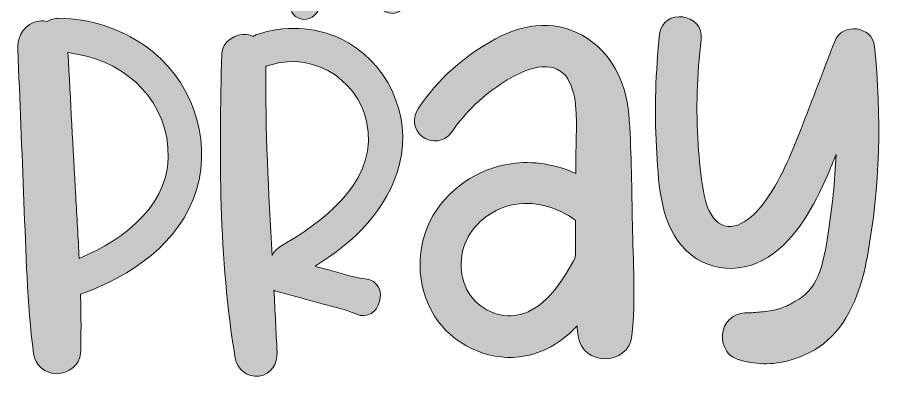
# Model space of a CAD drawing. Header units: inches. Extents: x 91 to 992, y -1024 to -56.
# Drawn here: x 106 to 985, y -1024 to -658 of the extents above; entities that cross this region are included whole.
import ezdxf

# ---------------------------------------------------------------- set-up
doc = ezdxf.new("R2010")
doc.units = ezdxf.units.IN
doc.header["$MEASUREMENT"] = 0
doc.layers.add('Layer 1', color=7, linetype='Continuous')

# ---------------------------------------------------------------- blocks, each defined once
blk = doc.blocks.new('block 2')
at = {"layer": 'Layer 1', "true_color": 0xffffff}
h = blk.add_hatch(color=7, dxfattribs=at)
h.dxf.hatch_style = 2
edge = h.paths.add_edge_path()
edge.add_spline(control_points=[(495.33, -556.77), (492.73, -542.65), (489.36, -528.7), (485.43, -514.89), (481.74, -501.93), (478.21, -488.21), (470.97, -476.71), (463.75, -465.26), (451.88, -456.73), (437.83, -458.02), (424.34, -459.25), (413.43, -468.65), (406.53, -479.76), (392.12, -502.95), (384.84, -530.11), (381.26, -556.98), (377.29, -586.73), (378.95, -617.37), (382.82, -647.04), (383.84, -654.83), (391.87, -661.31), (399.8, -659.83), (407.89, -658.32), (413.68, -651.21), (412.6, -642.85), (411.29, -632.7), (410.31, -622.53), (409.74, -612.37), (430.71, -612.47), (451.67, -612.56), (472.64, -612.66), (472.64, -614.42), (472.64, -616.2), (472.61, -617.99), (472.49, -625.82), (471.32, -634.03), (472.82, -641.73), (474.02, -647.88), (478.61, -652.97), (485.01, -653.8), (490.7, -654.54), (498.31, -651.08), (499.94, -645.13), (504, -630.37), (501.85, -613.24), (500.7, -598.03), (499.65, -584.18), (497.84, -570.43), (495.33, -556.77)], knot_values=[0, 0, 0, 0, 1, 1, 1, 2, 2, 2, 3, 3, 3, 4, 4, 4, 5, 5, 5, 6, 6, 6, 7, 7, 7, 8, 8, 8, 9, 9, 9, 10, 10, 10, 11, 11, 11, 12, 12, 12, 13, 13, 13, 14, 14, 14, 15, 15, 15, 16, 16, 16, 16], degree=3, periodic=1)
edge = h.paths.add_edge_path()
edge.add_spline(control_points=[(409.19, -593.53), (409.15, -565.3), (412.77, -537.27), (422.03, -510.11), (425.1, -501.09), (427.97, -489.48), (435.5, -483.07), (441.96, -477.57), (449.26, -481.44), (452.97, -488.42), (458.09, -498.07), (460.08, -509.82), (462.42, -520.38), (465.08, -532.38), (467.21, -544.49), (468.81, -556.68), (470.42, -568.97), (471.49, -581.34), (472.11, -593.72), (451.14, -593.66), (430.16, -593.6), (409.19, -593.53)], knot_values=[0, 0, 0, 0, 1, 1, 1, 2, 2, 2, 3, 3, 3, 4, 4, 4, 5, 5, 5, 6, 6, 6, 7, 7, 7, 7], degree=3, periodic=1)
h = blk.add_hatch(color=7, dxfattribs=at)
h.dxf.hatch_style = 2
edge = h.paths.add_edge_path()
edge.add_spline(control_points=[(936.74, -682.32), (925.44, -711.98), (914.06, -741.62), (902.55, -771.21), (892.22, -797.77), (881.31, -824.6), (864.07, -847.54), (852.6, -862.78), (831.5, -880.12), (815.69, -864.01), (808.69, -856.88), (805.16, -845.59), (803.22, -834.58), (800.46, -818.94), (799.07, -802.96), (798, -787.13), (795.58, -751.58), (796.6, -716.01), (801, -680.65), (804.39, -653.43), (761.76, -647.93), (758.8, -675.16), (754.67, -713.13), (753.41, -751.41), (755.56, -789.55), (757.43, -822.64), (758.39, -863.36), (781.13, -889.85), (805.76, -918.53), (845.01, -919.81), (874.66, -897.84), (901.96, -877.62), (918.75, -843.18), (931.77, -812.75), (933.94, -807.67), (936.05, -802.57), (938.14, -797.45), (936.94, -824.16), (934.28, -850.81), (930.14, -877.31), (926.46, -900.9), (922.72, -927.64), (904.3, -941.44), (903.93, -941.72), (902.01, -943.03), (900.91, -943.8), (898.71, -945.11), (894, -948), (893.52, -948.37), (889.04, -950.84), (884.22, -952.87), (879.33, -954.4), (879.46, -954.26), (874.01, -955.58), (873.21, -955.74), (870.19, -956.32), (867.16, -956.72), (864.1, -957), (861.5, -957.24), (858.9, -957.48), (856.3, -957.73), (854.83, -957.89), (853.35, -957.99), (851.87, -958.06), (851.43, -958.05), (850.84, -958.03), (850.07, -958), (837.85, -957.48), (826.4, -963.63), (823.3, -976.16), (820.59, -987.12), (825.67, -1001.54), (837.55, -1005.2), (855.99, -1010.87), (872.9, -1011.6), (891.49, -1006.19), (905.18, -1002.21), (919, -995.69), (929.61, -986.05), (953.8, -964.09), (964.28, -931.72), (970.02, -900.48), (982.87, -830.52), (984.57, -758.1), (977.33, -687.41), (975.19, -666.51), (944.12, -662.93), (936.74, -682.32)], knot_values=[0, 0, 0, 0, 1, 1, 1, 2, 2, 2, 3, 3, 3, 4, 4, 4, 5, 5, 5, 6, 6, 6, 7, 7, 7, 8, 8, 8, 9, 9, 9, 10, 10, 10, 11, 11, 11, 12, 12, 12, 13, 13, 13, 14, 14, 14, 15, 15, 15, 16, 16, 16, 17, 17, 17, 18, 18, 18, 19, 19, 19, 20, 20, 20, 21, 21, 21, 22, 22, 22, 23, 23, 23, 24, 24, 24, 25, 25, 25, 26, 26, 26, 27, 27, 27, 28, 28, 28, 29, 29, 29, 29], degree=3, periodic=1)
h = blk.add_hatch(color=7, dxfattribs=at)
h.dxf.hatch_style = 2
edge = h.paths.add_edge_path()
edge.add_spline(control_points=[(235.81, -686.97), (210.24, -669.05), (179.25, -659.22), (148.06, -658.92), (143.74, -658.87), (139.55, -659.94), (136.17, -662.1), (133.41, -661.52), (130.6, -661.36), (127.9, -661.74), (113.17, -663.81), (105.73, -676.66), (106.28, -690.43), (108.35, -742.01), (110.42, -793.59), (112.48, -845.18), (114.55, -896.72), (115.63, -948.24), (122.24, -999.43), (123.76, -1011.22), (134.52, -1020.23), (146.25, -1019.98), (157.24, -1019.75), (169.65, -1011.34), (170.06, -999.18), (170.72, -979.19), (170.61, -959.24), (170.06, -939.29), (220.84, -921.27), (271.68, -887.28), (287.92, -833.1), (304.15, -778.93), (281.89, -719.27), (235.81, -686.97)], knot_values=[0, 0, 0, 0, 1, 1, 1, 2, 2, 2, 3, 3, 3, 4, 4, 4, 5, 5, 5, 6, 6, 6, 7, 7, 7, 8, 8, 8, 9, 9, 9, 10, 10, 10, 11, 11, 11, 11], degree=3, periodic=1)
edge = h.paths.add_edge_path()
edge.add_spline(control_points=[(168.64, -902.91), (167.62, -881.8), (166.34, -860.69), (165.18, -839.56), (162.51, -790.97), (159.83, -742.38), (157.16, -693.79), (208.85, -699.58), (254.51, -735.26), (258.93, -790.33), (263.44, -846.52), (215.81, -883.31), (168.64, -902.91)], knot_values=[0, 0, 0, 0, 1, 1, 1, 2, 2, 2, 3, 3, 3, 4, 4, 4, 4], degree=3, periodic=1)
h = blk.add_hatch(color=7, dxfattribs=at)
h.dxf.hatch_style = 2
edge = h.paths.add_edge_path()
edge.add_spline(control_points=[(433.98, -679.42), (407.28, -666.81), (376.77, -666.22), (349.04, -675.48), (347.75, -675.91), (346.59, -676.55), (345.53, -677.32), (343.56, -676.39), (341.36, -675.74), (338.93, -675.43), (327.8, -673.99), (313.99, -682.64), (313.65, -694.89), (310.78, -797.7), (310.51, -902.45), (327.27, -1004.14), (329.16, -1015.58), (339.83, -1024.05), (351.52, -1022.41), (363.94, -1020.67), (370.29, -1009.8), (369.79, -998.16), (368.89, -977.17), (367.8, -956.2), (366.66, -935.23), (367.31, -935.55), (367.99, -935.83), (368.72, -936.03), (382.29, -939.77), (395.87, -943.52), (409.44, -947.26), (422.83, -950.96), (437.13, -953.69), (449.85, -959.3), (474.53, -970.18), (486.64, -926.76), (459.32, -923.59), (446.42, -922.1), (433.65, -917.59), (421.11, -914.23), (416.9, -913.11), (412.68, -911.98), (408.47, -910.85), (447.67, -886.1), (482.57, -853.68), (494.36, -807), (507.19, -756.24), (481.23, -701.75), (433.98, -679.42)], knot_values=[0, 0, 0, 0, 1, 1, 1, 2, 2, 2, 3, 3, 3, 4, 4, 4, 5, 5, 5, 6, 6, 6, 7, 7, 7, 8, 8, 8, 9, 9, 9, 10, 10, 10, 11, 11, 11, 12, 12, 12, 13, 13, 13, 14, 14, 14, 15, 15, 15, 16, 16, 16, 16], degree=3, periodic=1)
edge = h.paths.add_edge_path()
edge.add_spline(control_points=[(373.77, -890.45), (369.77, -892.78), (366.53, -896.09), (364.71, -899.95), (361.14, -835.88), (357.78, -771.84), (358.34, -707.53), (359.73, -707.35), (361.13, -707.06), (362.51, -706.61), (409.87, -691.15), (458.49, -725.82), (462.53, -774.51), (467.02, -828.64), (414.81, -866.53), (373.77, -890.45)], knot_values=[0, 0, 0, 0, 1, 1, 1, 2, 2, 2, 3, 3, 3, 4, 4, 4, 5, 5, 5, 5], degree=3, periodic=1)
h = blk.add_hatch(color=7, dxfattribs=at)
h.dxf.hatch_style = 2
edge = h.paths.add_edge_path()
edge.add_spline(control_points=[(727.96, -762.52), (725.73, -728.91), (714.27, -698.92), (685.53, -679.59), (656.25, -659.89), (622.01, -663.39), (591.98, -679.74), (560.78, -696.74), (533.27, -720.53), (513.51, -750.2), (507.26, -759.58), (508.24, -772.38), (517.62, -779.44), (526.29, -785.98), (540.52, -784.71), (546.86, -775.33), (561.07, -754.32), (579.24, -737.01), (600.69, -723.46), (617.28, -712.97), (645.18, -699.41), (661.7, -715.56), (666.98, -720.72), (670.76, -731.89), (672.07, -738.66), (673.25, -744.75), (673.7, -750.92), (674, -757.1), (674.05, -758.02), (674.21, -764.38), (674.25, -763.83), (674.24, -766.8), (674.17, -769.77), (674.1, -772.74), (673.76, -787.35), (673.6, -801.95), (673.51, -816.56), (653.08, -807.31), (630.21, -803.43), (608.01, -806.6), (573.09, -811.58), (541.53, -833.28), (525.5, -864.8), (509.2, -896.83), (512.32, -938.08), (533.77, -966.96), (553.41, -993.4), (589.78, -1008.52), (622.33, -1002), (644.01, -997.66), (660.87, -986.26), (674.83, -971.46), (675.16, -974.9), (675.52, -978.33), (675.96, -981.74), (679.86, -1012.37), (727.23, -1012.62), (730.59, -981.46), (734.61, -944.25), (731.8, -905.78), (731.05, -868.39), (730.34, -833.11), (730.3, -797.74), (727.96, -762.52)], knot_values=[0, 0, 0, 0, 1, 1, 1, 2, 2, 2, 3, 3, 3, 4, 4, 4, 5, 5, 5, 6, 6, 6, 7, 7, 7, 8, 8, 8, 9, 9, 9, 10, 10, 10, 11, 11, 11, 12, 12, 12, 13, 13, 13, 14, 14, 14, 15, 15, 15, 16, 16, 16, 17, 17, 17, 18, 18, 18, 19, 19, 19, 20, 20, 20, 21, 21, 21, 21], degree=3, periodic=1)
edge = h.paths.add_edge_path()
edge.add_spline(control_points=[(673.38, -868.69), (673.37, -879.77), (673.18, -890.96), (673.03, -902.18), (661.22, -922.99), (647.67, -946.66), (625.05, -957), (607.2, -965.16), (585.81, -960.81), (571.51, -946.59), (556.8, -931.98), (553.23, -907.79), (560.74, -888.24), (568.41, -868.29), (587.21, -853.54), (607.17, -848.89), (630.95, -843.37), (654.33, -850.35), (673.38, -864.33), (673.38, -865.78), (673.38, -867.23), (673.38, -868.69)], knot_values=[0, 0, 0, 0, 1, 1, 1, 2, 2, 2, 3, 3, 3, 4, 4, 4, 5, 5, 5, 6, 6, 6, 7, 7, 7, 7], degree=3, periodic=1)
at = {"layer": 'Layer 1', "lineweight": 0}
for points, knots in [([(495.33, -556.77), (492.73, -542.65), (489.36, -528.7), (485.43, -514.89), (481.74, -501.93), (478.21, -488.21), (470.97, -476.71), (463.75, -465.26), (451.88, -456.73), (437.83, -458.02), (424.34, -459.25), (413.43, -468.65), (406.53, -479.76), (392.12, -502.95), (384.84, -530.11), (381.26, -556.98), (377.29, -586.73), (378.95, -617.37), (382.82, -647.04), (383.84, -654.83), (391.87, -661.31), (399.8, -659.83), (407.89, -658.32), (413.68, -651.21), (412.6, -642.85), (411.29, -632.7), (410.31, -622.53), (409.74, -612.37), (430.71, -612.47), (451.67, -612.56), (472.64, -612.66), (472.64, -614.42), (472.64, -616.2), (472.61, -617.99), (472.49, -625.82), (471.32, -634.03), (472.82, -641.73), (474.02, -647.88), (478.61, -652.97), (485.01, -653.8), (490.7, -654.54), (498.31, -651.08), (499.94, -645.13), (504, -630.37), (501.85, -613.24), (500.7, -598.03), (499.65, -584.18), (497.84, -570.43), (495.33, -556.77)], [0, 0, 0, 0, 1, 1, 1, 2, 2, 2, 3, 3, 3, 4, 4, 4, 5, 5, 5, 6, 6, 6, 7, 7, 7, 8, 8, 8, 9, 9, 9, 10, 10, 10, 11, 11, 11, 12, 12, 12, 13, 13, 13, 14, 14, 14, 15, 15, 15, 16, 16, 16, 16]), ([(936.74, -682.32), (925.44, -711.98), (914.06, -741.62), (902.55, -771.21), (892.22, -797.77), (881.31, -824.6), (864.07, -847.54), (852.6, -862.78), (831.5, -880.12), (815.69, -864.01), (808.69, -856.88), (805.16, -845.59), (803.22, -834.58), (800.46, -818.94), (799.07, -802.96), (798, -787.13), (795.58, -751.58), (796.6, -716.01), (801, -680.65), (804.39, -653.43), (761.76, -647.93), (758.8, -675.16), (754.67, -713.13), (753.41, -751.41), (755.56, -789.55), (757.43, -822.64), (758.39, -863.36), (781.13, -889.85), (805.76, -918.53), (845.01, -919.81), (874.66, -897.84), (901.96, -877.62), (918.75, -843.18), (931.77, -812.75), (933.94, -807.67), (936.05, -802.57), (938.14, -797.45), (936.94, -824.16), (934.28, -850.81), (930.14, -877.31), (926.46, -900.9), (922.72, -927.64), (904.3, -941.44), (903.93, -941.72), (902.01, -943.03), (900.91, -943.8), (898.71, -945.11), (894, -948), (893.52, -948.37), (889.04, -950.84), (884.22, -952.87), (879.33, -954.4), (879.46, -954.26), (874.01, -955.58), (873.21, -955.74), (870.19, -956.32), (867.16, -956.72), (864.1, -957), (861.5, -957.24), (858.9, -957.48), (856.3, -957.73), (854.83, -957.89), (853.35, -957.99), (851.87, -958.06), (851.43, -958.05), (850.84, -958.03), (850.07, -958), (837.85, -957.48), (826.4, -963.63), (823.3, -976.16), (820.59, -987.12), (825.67, -1001.54), (837.55, -1005.2), (855.99, -1010.87), (872.9, -1011.6), (891.49, -1006.19), (905.18, -1002.21), (919, -995.69), (929.61, -986.05), (953.8, -964.09), (964.28, -931.72), (970.02, -900.48), (982.87, -830.52), (984.57, -758.1), (977.33, -687.41), (975.19, -666.51), (944.12, -662.93), (936.74, -682.32)], [0, 0, 0, 0, 1, 1, 1, 2, 2, 2, 3, 3, 3, 4, 4, 4, 5, 5, 5, 6, 6, 6, 7, 7, 7, 8, 8, 8, 9, 9, 9, 10, 10, 10, 11, 11, 11, 12, 12, 12, 13, 13, 13, 14, 14, 14, 15, 15, 15, 16, 16, 16, 17, 17, 17, 18, 18, 18, 19, 19, 19, 20, 20, 20, 21, 21, 21, 22, 22, 22, 23, 23, 23, 24, 24, 24, 25, 25, 25, 26, 26, 26, 27, 27, 27, 28, 28, 28, 29, 29, 29, 29]), ([(235.81, -686.97), (210.24, -669.05), (179.25, -659.22), (148.06, -658.92), (143.74, -658.87), (139.55, -659.94), (136.17, -662.1), (133.41, -661.52), (130.6, -661.36), (127.9, -661.74), (113.17, -663.81), (105.73, -676.66), (106.28, -690.43), (108.35, -742.01), (110.42, -793.59), (112.48, -845.18), (114.55, -896.72), (115.63, -948.24), (122.24, -999.43), (123.76, -1011.22), (134.52, -1020.23), (146.25, -1019.98), (157.24, -1019.75), (169.65, -1011.34), (170.06, -999.18), (170.72, -979.19), (170.61, -959.24), (170.06, -939.29), (220.84, -921.27), (271.68, -887.28), (287.92, -833.1), (304.15, -778.93), (281.89, -719.27), (235.81, -686.97)], [0, 0, 0, 0, 1, 1, 1, 2, 2, 2, 3, 3, 3, 4, 4, 4, 5, 5, 5, 6, 6, 6, 7, 7, 7, 8, 8, 8, 9, 9, 9, 10, 10, 10, 11, 11, 11, 11]), ([(433.98, -679.42), (407.28, -666.81), (376.77, -666.22), (349.04, -675.48), (347.75, -675.91), (346.59, -676.55), (345.53, -677.32), (343.56, -676.39), (341.36, -675.74), (338.93, -675.43), (327.8, -673.99), (313.99, -682.64), (313.65, -694.89), (310.78, -797.7), (310.51, -902.45), (327.27, -1004.14), (329.16, -1015.58), (339.83, -1024.05), (351.52, -1022.41), (363.94, -1020.67), (370.29, -1009.8), (369.79, -998.16), (368.89, -977.17), (367.8, -956.2), (366.66, -935.23), (367.31, -935.55), (367.99, -935.83), (368.72, -936.03), (382.29, -939.77), (395.87, -943.52), (409.44, -947.26), (422.83, -950.96), (437.13, -953.69), (449.85, -959.3), (474.53, -970.18), (486.64, -926.76), (459.32, -923.59), (446.42, -922.1), (433.65, -917.59), (421.11, -914.23), (416.9, -913.11), (412.68, -911.98), (408.47, -910.85), (447.67, -886.1), (482.57, -853.68), (494.36, -807), (507.19, -756.24), (481.23, -701.75), (433.98, -679.42)], [0, 0, 0, 0, 1, 1, 1, 2, 2, 2, 3, 3, 3, 4, 4, 4, 5, 5, 5, 6, 6, 6, 7, 7, 7, 8, 8, 8, 9, 9, 9, 10, 10, 10, 11, 11, 11, 12, 12, 12, 13, 13, 13, 14, 14, 14, 15, 15, 15, 16, 16, 16, 16]), ([(727.96, -762.52), (725.73, -728.91), (714.27, -698.92), (685.53, -679.59), (656.25, -659.89), (622.01, -663.39), (591.98, -679.74), (560.78, -696.74), (533.27, -720.53), (513.51, -750.2), (507.26, -759.58), (508.24, -772.38), (517.62, -779.44), (526.29, -785.98), (540.52, -784.71), (546.86, -775.33), (561.07, -754.32), (579.24, -737.01), (600.69, -723.46), (617.28, -712.97), (645.18, -699.41), (661.7, -715.56), (666.98, -720.72), (670.76, -731.89), (672.07, -738.66), (673.25, -744.75), (673.7, -750.92), (674, -757.1), (674.05, -758.02), (674.21, -764.38), (674.25, -763.83), (674.24, -766.8), (674.17, -769.77), (674.1, -772.74), (673.76, -787.35), (673.6, -801.95), (673.51, -816.56), (653.08, -807.31), (630.21, -803.43), (608.01, -806.6), (573.09, -811.58), (541.53, -833.28), (525.5, -864.8), (509.2, -896.83), (512.32, -938.08), (533.77, -966.96), (553.41, -993.4), (589.78, -1008.52), (622.33, -1002), (644.01, -997.66), (660.87, -986.26), (674.83, -971.46), (675.16, -974.9), (675.52, -978.33), (675.96, -981.74), (679.86, -1012.37), (727.23, -1012.62), (730.59, -981.46), (734.61, -944.25), (731.8, -905.78), (731.05, -868.39), (730.34, -833.11), (730.3, -797.74), (727.96, -762.52)], [0, 0, 0, 0, 1, 1, 1, 2, 2, 2, 3, 3, 3, 4, 4, 4, 5, 5, 5, 6, 6, 6, 7, 7, 7, 8, 8, 8, 9, 9, 9, 10, 10, 10, 11, 11, 11, 12, 12, 12, 13, 13, 13, 14, 14, 14, 15, 15, 15, 16, 16, 16, 17, 17, 17, 18, 18, 18, 19, 19, 19, 20, 20, 20, 21, 21, 21, 21]), ([(168.64, -902.91), (167.62, -881.8), (166.34, -860.69), (165.18, -839.56), (162.51, -790.97), (159.83, -742.38), (157.16, -693.79), (208.85, -699.58), (254.51, -735.26), (258.93, -790.33), (263.44, -846.52), (215.81, -883.31), (168.64, -902.91)], [0, 0, 0, 0, 1, 1, 1, 2, 2, 2, 3, 3, 3, 4, 4, 4, 4]), ([(373.77, -890.45), (369.77, -892.78), (366.53, -896.09), (364.71, -899.95), (361.14, -835.88), (357.78, -771.84), (358.34, -707.53), (359.73, -707.35), (361.13, -707.06), (362.51, -706.61), (409.87, -691.15), (458.49, -725.82), (462.53, -774.51), (467.02, -828.64), (414.81, -866.53), (373.77, -890.45)], [0, 0, 0, 0, 1, 1, 1, 2, 2, 2, 3, 3, 3, 4, 4, 4, 5, 5, 5, 5]), ([(673.38, -868.69), (673.37, -879.77), (673.18, -890.96), (673.03, -902.18), (661.22, -922.99), (647.67, -946.66), (625.05, -957), (607.2, -965.16), (585.81, -960.81), (571.51, -946.59), (556.8, -931.98), (553.23, -907.79), (560.74, -888.24), (568.41, -868.29), (587.21, -853.54), (607.17, -848.89), (630.95, -843.37), (654.33, -850.35), (673.38, -864.33), (673.38, -865.78), (673.38, -867.23), (673.38, -868.69)], [0, 0, 0, 0, 1, 1, 1, 2, 2, 2, 3, 3, 3, 4, 4, 4, 5, 5, 5, 6, 6, 6, 7, 7, 7, 7])]:
    blk.add_open_spline(points, degree=3, knots=knots, dxfattribs=at)

msp = doc.modelspace()

# ---------------------------------------------------------------- block references
at = {"layer": 'Layer 1'}
msp.add_blockref('block 2', (0, 0), dxfattribs=at)

doc.saveas('drawing.dxf')
